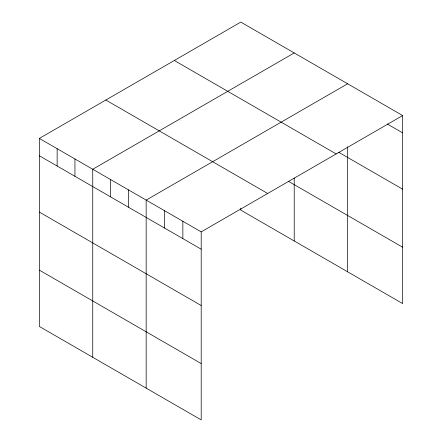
<?xml version="1.0" encoding="UTF-8"?>
<svg xmlns="http://www.w3.org/2000/svg" width="442" height="442" viewBox="0 0 442 442"><rect width="100%" height="100%" fill="white"/><g stroke="black" fill="none" stroke-linecap="round" stroke-linejoin="round"><path stroke-width="0.66" d="M402.668 115.55L201.198 231.868L201.198 419.9L39.332 326.45L39.332 138.418L240.802 22.1L402.668 115.55L402.668 303.582L240.802 210.132L240.802 208.121M294.217 52.941L92.748 169.253L92.748 357.285M347.633 83.776L146.164 200.093L146.164 388.126M387.28 124.003L402.668 132.887M338.727 152.302L402.668 189.215M174.319 60.482L336.18 153.938M288.283 181.214L402.668 247.255M105.82 100.03L267.681 193.486M39.332 138.418L201.198 231.868M39.332 155.75L201.198 249.2M39.332 212.077L201.198 305.532M39.332 270.117L201.198 363.567M347.633 146.711L347.633 271.813M294.217 177.971L294.217 240.973M182.855 221.276L182.855 238.608M164.512 210.685L164.512 228.017M128.362 189.811L128.362 207.149M110.555 179.535L110.555 196.867M74.947 158.976L74.947 176.308M57.14 148.694L57.14 166.026"/></g></svg>
